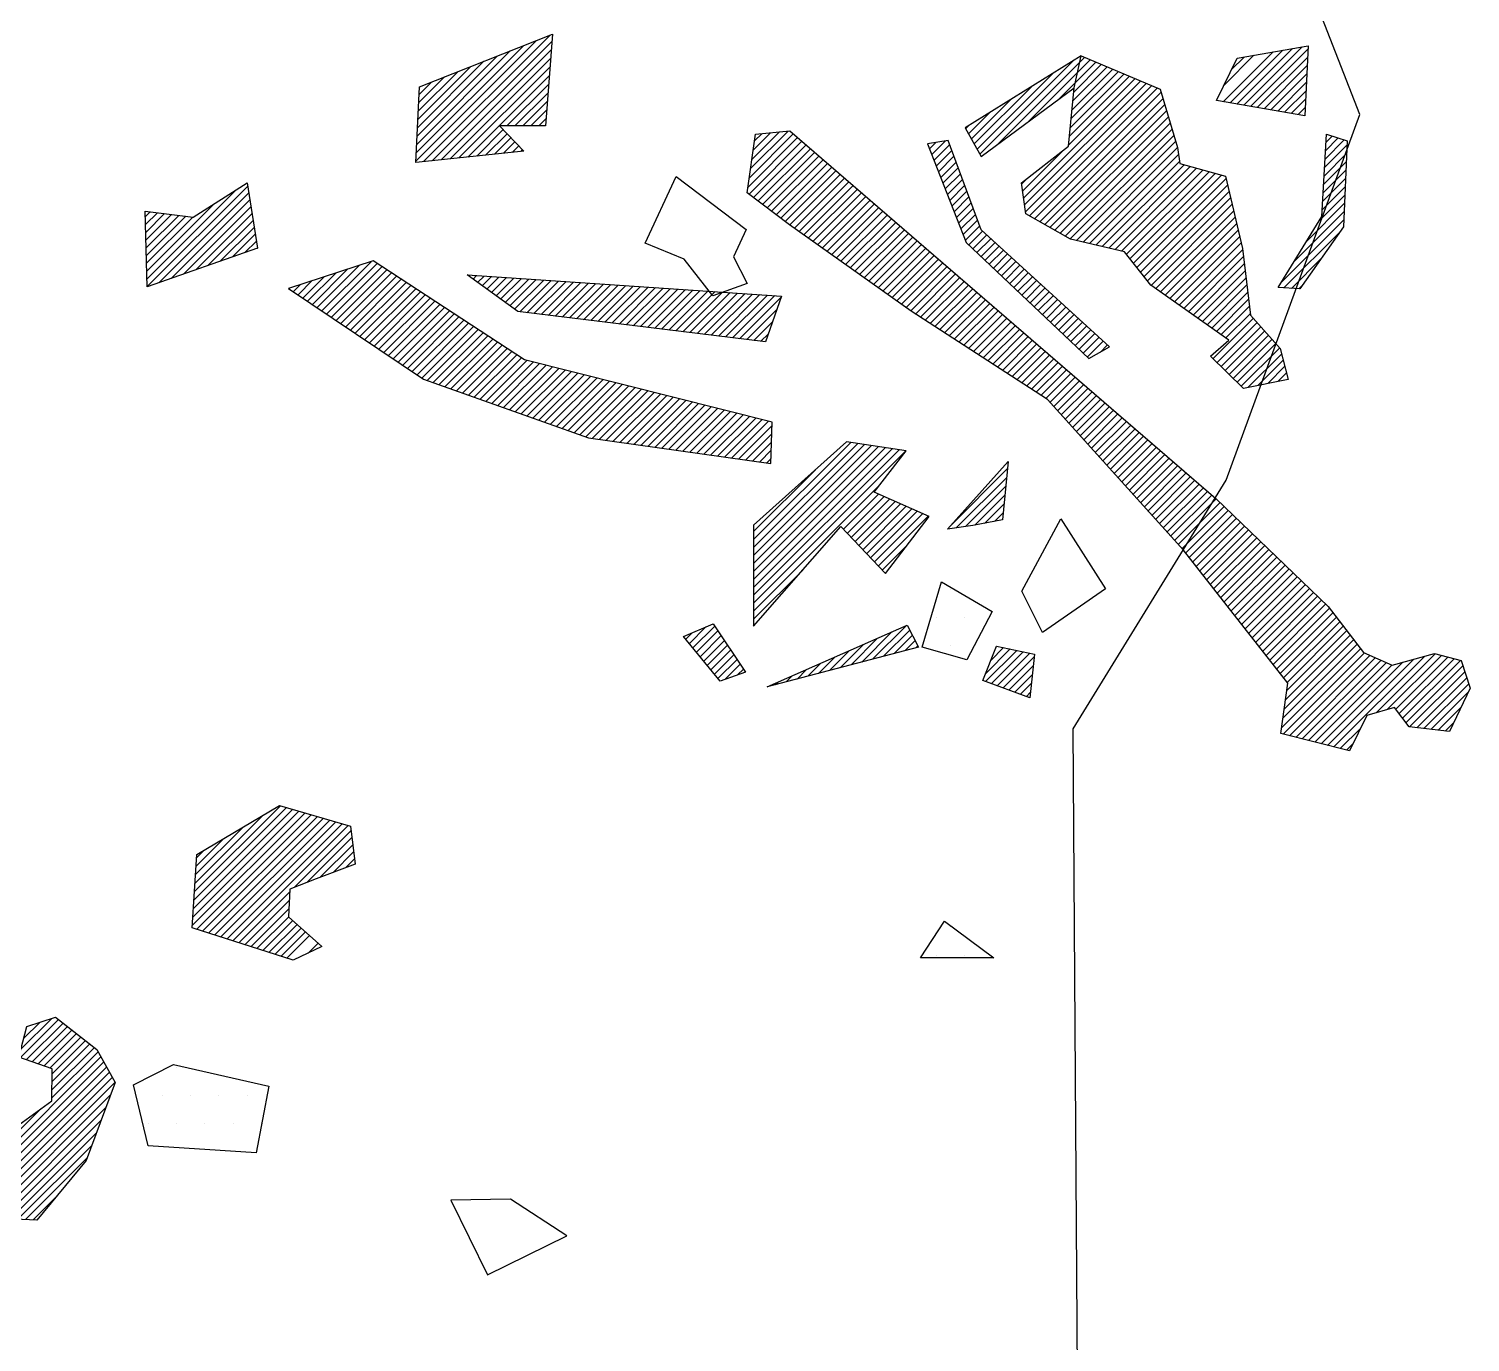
# Model space of a CAD drawing. Header units: metres. Extents: x -2.82 to -1.76, y -18.91 to -15.4.
# Drawn here: x -2.428 to -1.788, y -17.397 to -16.813 of the extents above; entities that cross this region are included whole.
import ezdxf

# ---------------------------------------------------------------- set-up
doc = ezdxf.new("R2010")
doc.units = ezdxf.units.M
doc.header["$LTSCALE"] = 25
doc.header["$MEASUREMENT"] = 0
doc.linetypes.add('STRICHPUNKTX2', pattern=[2, 1, -0.5, 0, -0.5])
doc.layers.get('0').update_dxf_attribs({"linetype": 'CONTINUOUS'})
for name, color, linetype in [('GRABUNGSGRENZE', 3, 'STRICHPUNKTX2'), ('KNOCHEN', 2, 'CONTINUOUS'), ('KNOCHENSCHRAFF', 2, 'CONTINUOUS'), ('STEINE', 4, 'CONTINUOUS'), ('STEINESCHRAFF', 4, 'CONTINUOUS')]:
    doc.layers.add(name, color=color, linetype=linetype)

# ---------------------------------------------------------------- blocks, each defined once
blk = doc.blocks.new('*X1')
at = {"color": 0}
for p, q in [((-225.293, -1687.237), (-219.68, -1681.624)), ((-225.625, -1687.215), (-220.264, -1681.854)), ((-225.608, -1686.844), (-220.849, -1682.085)), ((-224.898, -1687.195), (-219.578, -1681.875)), ((-224.503, -1687.154), (-219.607, -1682.258)), ((-225.59, -1686.473), (-221.433, -1682.315)), ((-225.573, -1686.102), (-222.017, -1682.546)), ((-225.555, -1685.731), (-222.601, -1682.776)), ((-224.109, -1687.112), (-219.637, -1682.64)), ((-225.538, -1685.36), (-223.185, -1683.007)), ((-225.52, -1684.989), (-223.769, -1683.238)), ((-225.503, -1684.618), (-224.353, -1683.468)), ((-223.714, -1687.071), (-219.666, -1683.023)), ((-223.319, -1687.03), (-219.695, -1683.406)), ((-225.485, -1684.247), (-224.937, -1683.699)), ((-221.583, -1685.647), (-219.725, -1683.789)), ((-221.23, -1685.648), (-219.754, -1684.172)), ((-220.877, -1685.648), (-219.783, -1684.555)), ((-220.524, -1685.649), (-219.812, -1684.938)), ((-220.171, -1685.65), (-219.842, -1685.321)), ((-222.924, -1686.988), (-221.748, -1685.812)), ((-222.529, -1686.947), (-221.575, -1685.994)), ((-210.811, -1687.957), (-208.859, -1686.005)), ((-210.754, -1687.547), (-209.086, -1685.878)), ((-210.697, -1687.136), (-209.478, -1685.917)), ((-210.64, -1686.726), (-209.87, -1685.955)), ((-210.583, -1686.315), (-210.262, -1685.994)), ((-222.134, -1686.905), (-221.403, -1686.175)), ((-221.739, -1686.864), (-221.231, -1686.356)), ((-221.344, -1686.823), (-221.058, -1686.537)), ((-220.949, -1686.781), (-220.886, -1686.718)), ((-210.868, -1688.368), (-208.669, -1686.168)), ((-210.826, -1688.679), (-208.479, -1686.332)), ((-210.625, -1688.831), (-208.289, -1686.496)), ((-210.424, -1688.984), (-208.1, -1686.66)), ((-210.223, -1689.136), (-207.91, -1686.824)), ((-210.022, -1689.289), (-207.72, -1686.987)), ((-209.821, -1689.442), (-207.53, -1687.151)), ((-209.62, -1689.594), (-207.34, -1687.315)), ((-209.419, -1689.747), (-207.151, -1687.479)), ((-209.218, -1689.899), (-206.961, -1687.642)), ((-209.017, -1690.052), (-206.771, -1687.806)), ((-208.81, -1690.199), (-206.581, -1687.97)), ((-237.571, -1692.443), (-233.629, -1688.501)), ((-237.561, -1692.786), (-233.097, -1688.323)), ((-237.047, -1692.626), (-233.049, -1688.628)), ((-208.603, -1690.345), (-206.391, -1688.134)), ((-208.396, -1690.492), (-206.202, -1688.298)), ((-208.19, -1690.639), (-206.012, -1688.461)), ((-207.983, -1690.786), (-205.822, -1688.625)), ((-237.58, -1692.099), (-234.6, -1689.119)), ((-236.501, -1692.434), (-233.001, -1688.934)), ((-235.955, -1692.242), (-232.954, -1689.24)), ((-207.776, -1690.933), (-205.632, -1688.789)), ((-207.569, -1691.079), (-205.443, -1688.953)), ((-207.363, -1691.226), (-205.253, -1689.116)), ((-207.156, -1691.373), (-205.063, -1689.28)), ((-237.65, -1689.693), (-237.428, -1689.472)), ((-237.64, -1690.037), (-237.112, -1689.51)), ((-237.63, -1690.381), (-236.797, -1689.548)), ((-237.62, -1690.724), (-236.481, -1689.586)), ((-237.61, -1691.068), (-236.166, -1689.624)), ((-237.6, -1691.412), (-235.85, -1689.662)), ((-237.59, -1691.755), (-235.535, -1689.7)), ((-235.409, -1692.049), (-232.906, -1689.546)), ((-234.863, -1691.857), (-232.858, -1689.851)), ((-206.949, -1691.52), (-204.873, -1689.444)), ((-206.742, -1691.666), (-204.683, -1689.608)), ((-206.535, -1691.813), (-204.494, -1689.771)), ((-206.329, -1691.96), (-204.304, -1689.935)), ((-234.317, -1691.664), (-232.81, -1690.157)), ((-233.771, -1691.472), (-232.762, -1690.463)), ((-206.122, -1692.107), (-204.114, -1690.099)), ((-205.915, -1692.254), (-203.924, -1690.263)), ((-205.708, -1692.4), (-203.735, -1690.427)), ((-205.502, -1692.547), (-203.545, -1690.59)), ((-233.225, -1691.28), (-232.715, -1690.769)), ((-232.679, -1691.087), (-232.667, -1691.075)), ((-205.295, -1692.694), (-203.355, -1690.754)), ((-205.088, -1692.841), (-203.165, -1690.918)), ((-204.881, -1692.988), (-202.975, -1691.082)), ((-204.675, -1693.134), (-202.786, -1691.245)), ((-230.015, -1693.726), (-228.14, -1691.851)), ((-229.804, -1693.868), (-227.618, -1691.683)), ((-229.592, -1694.01), (-227.346, -1691.764)), ((-229.381, -1694.152), (-227.132, -1691.904)), ((-204.468, -1693.281), (-202.596, -1691.409)), ((-204.261, -1693.428), (-202.406, -1691.573)), ((-204.054, -1693.575), (-202.216, -1691.737)), ((-203.848, -1693.721), (-202.027, -1691.9)), ((-230.861, -1693.158), (-230.228, -1692.524)), ((-230.65, -1693.3), (-229.706, -1692.356)), ((-230.438, -1693.442), (-229.184, -1692.188)), ((-230.227, -1693.584), (-228.662, -1692.019)), ((-229.169, -1694.294), (-226.919, -1692.044)), ((-228.958, -1694.436), (-226.705, -1692.184)), ((-228.746, -1694.579), (-226.491, -1692.323)), ((-228.535, -1694.721), (-226.277, -1692.463)), ((-223.292, -1692.306), (-223.26, -1692.274)), ((-223.087, -1692.455), (-222.929, -1692.297)), ((-222.883, -1692.604), (-222.598, -1692.319)), ((-222.678, -1692.753), (-222.266, -1692.341)), ((-222.474, -1692.903), (-221.935, -1692.364)), ((-222.27, -1693.052), (-221.604, -1692.386)), ((-222.065, -1693.201), (-221.273, -1692.408)), ((-221.861, -1693.35), (-220.941, -1692.43)), ((-221.656, -1693.499), (-220.61, -1692.453)), ((-221.452, -1693.648), (-220.279, -1692.475)), ((-221.248, -1693.797), (-219.947, -1692.497)), ((-221.011, -1693.914), (-219.616, -1692.52)), ((-220.696, -1693.953), (-219.285, -1692.542)), ((-203.641, -1693.868), (-201.837, -1692.064)), ((-203.427, -1694.008), (-201.647, -1692.228)), ((-203.213, -1694.147), (-201.457, -1692.392)), ((-231.284, -1692.874), (-231.271, -1692.861)), ((-231.073, -1693.016), (-230.749, -1692.693)), ((-228.323, -1694.863), (-226.064, -1692.603)), ((-228.112, -1695.005), (-225.85, -1692.743)), ((-227.9, -1695.147), (-225.636, -1692.883)), ((-227.689, -1695.289), (-225.422, -1693.022)), ((-227.477, -1695.431), (-225.208, -1693.162)), ((-220.381, -1693.991), (-218.954, -1692.564)), ((-220.066, -1694.03), (-218.622, -1692.586)), ((-219.75, -1694.068), (-218.291, -1692.609)), ((-219.435, -1694.106), (-217.96, -1692.631)), ((-219.12, -1694.145), (-217.629, -1692.653)), ((-218.805, -1694.183), (-217.297, -1692.676)), ((-218.49, -1694.222), (-216.966, -1692.698)), ((-218.175, -1694.26), (-216.635, -1692.72)), ((-217.86, -1694.299), (-216.304, -1692.742)), ((-217.545, -1694.337), (-215.972, -1692.765)), ((-217.229, -1694.376), (-215.641, -1692.787)), ((-216.914, -1694.414), (-215.31, -1692.809)), ((-216.599, -1694.452), (-214.978, -1692.832)), ((-216.284, -1694.491), (-214.647, -1692.854)), ((-215.969, -1694.529), (-214.316, -1692.876)), ((-215.654, -1694.568), (-213.985, -1692.898)), ((-215.339, -1694.606), (-213.653, -1692.921)), ((-215.024, -1694.645), (-213.322, -1692.943)), ((-214.708, -1694.683), (-212.991, -1692.965)), ((-214.393, -1694.721), (-212.66, -1692.988)), ((-214.078, -1694.76), (-212.328, -1693.01)), ((-213.763, -1694.798), (-211.997, -1693.032)), ((-213.448, -1694.837), (-211.666, -1693.054)), ((-213.133, -1694.875), (-211.334, -1693.077)), ((-212.818, -1694.914), (-211.003, -1693.099)), ((-212.503, -1694.952), (-210.672, -1693.121)), ((-212.188, -1694.99), (-210.341, -1693.144)), ((-211.872, -1695.029), (-210.009, -1693.166)), ((-211.557, -1695.067), (-209.678, -1693.188)), ((-202.998, -1694.286), (-201.267, -1692.556)), ((-202.784, -1694.426), (-201.078, -1692.719)), ((-202.569, -1694.565), (-200.888, -1692.883)), ((-202.355, -1694.704), (-200.698, -1693.047)), ((-227.266, -1695.573), (-224.995, -1693.302)), ((-227.054, -1695.715), (-224.781, -1693.442)), ((-226.843, -1695.857), (-224.567, -1693.581)), ((-226.631, -1695.999), (-224.353, -1693.721)), ((-211.242, -1695.106), (-209.402, -1693.266)), ((-210.927, -1695.144), (-209.594, -1693.811)), ((-202.141, -1694.843), (-200.508, -1693.211)), ((-201.926, -1694.982), (-200.318, -1693.374)), ((-201.712, -1695.122), (-200.129, -1693.538)), ((-201.498, -1695.261), (-199.939, -1693.702)), ((-226.42, -1696.141), (-224.139, -1693.861)), ((-226.208, -1696.283), (-223.926, -1694.001)), ((-225.997, -1696.425), (-223.712, -1694.14)), ((-225.785, -1696.568), (-223.498, -1694.28)), ((-225.574, -1696.71), (-223.284, -1694.42)), ((-210.612, -1695.183), (-209.786, -1694.357)), ((-201.283, -1695.4), (-199.749, -1693.866)), ((-201.069, -1695.539), (-199.559, -1694.03)), ((-200.855, -1695.678), (-199.37, -1694.193)), ((-200.64, -1695.817), (-199.18, -1694.357)), ((-225.362, -1696.852), (-223.071, -1694.56)), ((-225.119, -1696.962), (-222.857, -1694.699)), ((-224.859, -1697.055), (-222.643, -1694.839)), ((-224.598, -1697.148), (-222.429, -1694.979)), ((-210.297, -1695.221), (-209.978, -1694.902)), ((-200.426, -1695.957), (-198.99, -1694.521)), ((-200.211, -1696.096), (-198.8, -1694.685)), ((-199.997, -1696.235), (-198.61, -1694.848)), ((-199.783, -1696.374), (-198.421, -1695.012)), ((-224.337, -1697.241), (-222.215, -1695.119)), ((-224.076, -1697.333), (-222.002, -1695.259)), ((-223.816, -1697.426), (-221.788, -1695.398)), ((-223.555, -1697.519), (-221.574, -1695.538)), ((-223.294, -1697.612), (-221.36, -1695.678)), ((-199.568, -1696.513), (-198.231, -1695.176)), ((-199.354, -1696.653), (-198.041, -1695.34)), ((-199.14, -1696.792), (-197.851, -1695.503)), ((-198.925, -1696.931), (-197.662, -1695.667)), ((-223.034, -1697.705), (-221.146, -1695.818)), ((-222.773, -1697.798), (-220.933, -1695.957)), ((-222.512, -1697.89), (-220.693, -1696.071)), ((-222.251, -1697.983), (-220.41, -1696.142)), ((-221.991, -1698.076), (-220.128, -1696.213)), ((-221.73, -1698.169), (-219.845, -1696.284)), ((-221.469, -1698.262), (-219.563, -1696.355)), ((-198.711, -1697.07), (-197.472, -1695.831)), ((-198.497, -1697.209), (-197.282, -1695.995)), ((-198.282, -1697.349), (-197.092, -1696.159)), ((-198.068, -1697.488), (-196.902, -1696.322)), ((-221.208, -1698.354), (-219.28, -1696.426)), ((-220.948, -1698.447), (-218.998, -1696.497)), ((-220.687, -1698.54), (-218.715, -1696.569)), ((-220.426, -1698.633), (-218.433, -1696.64)), ((-220.165, -1698.726), (-218.15, -1696.711)), ((-219.905, -1698.818), (-217.868, -1696.782)), ((-219.644, -1698.911), (-217.585, -1696.853)), ((-219.383, -1699.004), (-217.303, -1696.924)), ((-219.122, -1699.097), (-217.021, -1696.995)), ((-197.853, -1697.627), (-196.713, -1696.486)), ((-197.639, -1697.766), (-196.523, -1696.65)), ((-197.455, -1697.936), (-196.333, -1696.814)), ((-197.287, -1698.122), (-196.143, -1696.977)), ((-218.862, -1699.19), (-216.738, -1697.066)), ((-218.601, -1699.282), (-216.456, -1697.137)), ((-218.34, -1699.375), (-216.173, -1697.208)), ((-218.079, -1699.468), (-215.891, -1697.279)), ((-217.793, -1699.536), (-215.608, -1697.35)), ((-217.483, -1699.579), (-215.326, -1697.422)), ((-217.173, -1699.622), (-215.043, -1697.493)), ((-216.863, -1699.666), (-214.761, -1697.564)), ((-216.553, -1699.709), (-214.478, -1697.635)), ((-197.119, -1698.307), (-195.954, -1697.141)), ((-196.951, -1698.493), (-195.764, -1697.305)), ((-196.783, -1698.678), (-195.574, -1697.469)), ((-196.615, -1698.864), (-195.384, -1697.633)), ((-216.243, -1699.753), (-214.196, -1697.706)), ((-215.932, -1699.796), (-213.913, -1697.777)), ((-215.622, -1699.839), (-213.631, -1697.848)), ((-215.312, -1699.883), (-213.348, -1697.919)), ((-215.002, -1699.926), (-213.066, -1697.99)), ((-214.692, -1699.97), (-212.784, -1698.061)), ((-214.382, -1700.013), (-212.501, -1698.132)), ((-214.072, -1700.056), (-212.219, -1698.204)), ((-213.761, -1700.1), (-211.936, -1698.275)), ((-196.447, -1699.049), (-195.194, -1697.796)), ((-196.279, -1699.235), (-195.005, -1697.96)), ((-196.111, -1699.42), (-194.815, -1698.124)), ((-195.943, -1699.606), (-194.625, -1698.288)), ((-213.451, -1700.143), (-211.654, -1698.346)), ((-213.141, -1700.187), (-211.371, -1698.417)), ((-212.831, -1700.23), (-211.089, -1698.488)), ((-212.521, -1700.273), (-210.806, -1698.559)), ((-212.211, -1700.317), (-210.524, -1698.63)), ((-211.901, -1700.36), (-210.241, -1698.701)), ((-211.59, -1700.404), (-209.959, -1698.772)), ((-195.775, -1699.791), (-194.435, -1698.451)), ((-195.607, -1699.977), (-194.245, -1698.615)), ((-195.439, -1700.163), (-194.056, -1698.779)), ((-195.271, -1700.348), (-193.866, -1698.943)), ((-211.28, -1700.447), (-209.803, -1698.97)), ((-210.97, -1700.491), (-209.814, -1699.334)), ((-195.103, -1700.534), (-193.676, -1699.106)), ((-194.935, -1700.719), (-193.486, -1699.27)), ((-194.767, -1700.905), (-193.297, -1699.434)), ((-210.66, -1700.534), (-209.824, -1699.698)), ((-210.626, -1706.51), (-204.161, -1700.046)), ((-210.626, -1706.864), (-203.855, -1700.093)), ((-210.625, -1705.802), (-204.773, -1699.951)), ((-210.625, -1706.156), (-204.467, -1699.998)), ((-210.624, -1705.448), (-205.079, -1699.903)), ((-210.623, -1704.74), (-205.691, -1699.808)), ((-210.623, -1705.094), (-205.385, -1699.855)), ((-210.622, -1704.031), (-206.303, -1699.713)), ((-210.622, -1704.385), (-205.997, -1699.76)), ((-210.35, -1700.577), (-209.835, -1700.063)), ((-194.599, -1701.09), (-193.107, -1699.598)), ((-194.431, -1701.276), (-192.917, -1699.762)), ((-194.263, -1701.461), (-192.727, -1699.925)), ((-194.095, -1701.647), (-192.537, -1700.089)), ((-210.04, -1700.621), (-209.846, -1700.427)), ((-193.927, -1701.832), (-192.348, -1700.253)), ((-193.759, -1702.018), (-192.158, -1700.417)), ((-193.591, -1702.204), (-191.968, -1700.58)), ((-193.423, -1702.389), (-191.778, -1700.744)), ((-210.621, -1703.677), (-207.872, -1700.927)), ((-193.255, -1702.575), (-191.589, -1700.908)), ((-193.087, -1702.76), (-191.399, -1701.072)), ((-192.919, -1702.946), (-191.209, -1701.235)), ((-192.751, -1703.131), (-191.019, -1701.399)), ((-210.627, -1707.218), (-205.025, -1701.616)), ((-206.632, -1703.577), (-205.07, -1702.015)), ((-206.46, -1703.759), (-204.824, -1702.123)), ((-192.583, -1703.317), (-190.829, -1701.563)), ((-192.415, -1703.502), (-190.64, -1701.727)), ((-192.247, -1703.688), (-190.45, -1701.891)), ((-192.079, -1703.873), (-190.26, -1702.054)), ((-206.288, -1703.94), (-204.579, -1702.231)), ((-206.116, -1704.121), (-204.333, -1702.339)), ((-205.944, -1704.303), (-204.088, -1702.447)), ((-205.772, -1704.484), (-203.842, -1702.555)), ((-205.6, -1704.666), (-203.596, -1702.663)), ((-205.427, -1704.847), (-203.351, -1702.771)), ((-191.911, -1704.059), (-190.071, -1702.219)), ((-191.743, -1704.244), (-189.891, -1702.392)), ((-191.575, -1704.43), (-189.711, -1702.566)), ((-191.415, -1704.624), (-189.53, -1702.739)), ((-205.255, -1705.029), (-203.105, -1702.878)), ((-205.083, -1705.21), (-202.859, -1702.986)), ((-191.26, -1704.822), (-189.35, -1702.912)), ((-191.105, -1705.021), (-189.17, -1703.086)), ((-190.95, -1705.219), (-188.99, -1703.259)), ((-190.795, -1705.417), (-188.81, -1703.432)), ((-190.639, -1705.616), (-188.629, -1703.606)), ((-190.484, -1705.814), (-188.449, -1703.779)), ((-190.329, -1706.013), (-188.269, -1703.953)), ((-204.911, -1705.392), (-203.795, -1704.275)), ((-190.174, -1706.211), (-188.089, -1704.126)), ((-190.019, -1706.409), (-187.909, -1704.299)), ((-189.864, -1706.608), (-187.729, -1704.473)), ((-189.709, -1706.806), (-187.548, -1704.646)), ((-189.553, -1707.005), (-187.368, -1704.819)), ((-189.398, -1707.203), (-187.188, -1704.993)), ((-189.243, -1707.401), (-187.008, -1705.166)), ((-189.088, -1707.6), (-186.828, -1705.339)), ((-210.627, -1707.572), (-208.44, -1705.385)), ((-188.933, -1707.798), (-186.647, -1705.513)), ((-188.778, -1707.997), (-186.467, -1705.686)), ((-188.623, -1708.195), (-186.287, -1705.86)), ((-188.467, -1708.393), (-186.107, -1706.033)), ((-188.312, -1708.592), (-185.927, -1706.206)), ((-188.157, -1708.79), (-185.747, -1706.38)), ((-188.002, -1708.989), (-185.566, -1706.553)), ((-187.847, -1709.187), (-185.386, -1706.726)), ((-187.692, -1709.386), (-185.206, -1706.9)), ((-187.537, -1709.584), (-185.036, -1707.084)), ((-213.476, -1708.654), (-212.737, -1707.914)), ((-213.317, -1708.848), (-212.345, -1707.876)), ((-205.332, -1709.348), (-203.845, -1707.862)), ((-187.381, -1709.782), (-184.882, -1707.283)), ((-187.226, -1709.981), (-184.728, -1707.482)), ((-187.071, -1710.179), (-184.574, -1707.682)), ((-186.916, -1710.378), (-184.42, -1707.881)), ((-213.636, -1708.459), (-213.348, -1708.171)), ((-213.158, -1709.043), (-212.204, -1708.089)), ((-212.999, -1709.237), (-212.063, -1708.301)), ((-212.84, -1709.432), (-211.922, -1708.513)), ((-206.292, -1709.601), (-205.11, -1708.419)), ((-205.812, -1709.474), (-204.478, -1708.14)), ((-204.852, -1709.221), (-203.687, -1708.056)), ((-204.372, -1709.095), (-203.565, -1708.288)), ((-203.892, -1708.968), (-203.444, -1708.52)), ((-187.045, -1711.567), (-183.958, -1708.48)), ((-186.988, -1711.157), (-184.112, -1708.28)), ((-186.932, -1710.747), (-184.266, -1708.081)), ((-212.681, -1709.626), (-211.781, -1708.726)), ((-212.522, -1709.821), (-211.64, -1708.938)), ((-212.363, -1710.015), (-211.498, -1709.151)), ((-207.252, -1709.854), (-206.374, -1708.976)), ((-206.772, -1709.727), (-205.742, -1708.697)), ((-203.412, -1708.842), (-203.322, -1708.752)), ((-200.32, -1709.993), (-199.221, -1708.894)), ((-200.313, -1710.339), (-198.93, -1708.956)), ((-200.082, -1709.402), (-199.512, -1708.832)), ((-200.054, -1710.434), (-198.639, -1709.019)), ((-199.845, -1708.811), (-199.804, -1708.77)), ((-199.796, -1710.529), (-198.347, -1709.081)), ((-187.158, -1712.387), (-183.649, -1708.879)), ((-187.102, -1711.977), (-183.804, -1708.679)), ((-187.099, -1712.682), (-183.48, -1709.063)), ((-186.816, -1712.753), (-183.235, -1709.171)), ((-182.965, -1711.73), (-180.342, -1709.106)), ((-182.467, -1711.586), (-180.061, -1709.18)), ((-212.204, -1710.21), (-211.357, -1709.363)), ((-211.885, -1710.244), (-211.216, -1709.575)), ((-211.33, -1710.043), (-211.075, -1709.788)), ((-208.692, -1710.233), (-208.271, -1709.812)), ((-208.212, -1710.107), (-207.639, -1709.533)), ((-207.732, -1709.98), (-207.006, -1709.255)), ((-199.537, -1710.625), (-198.158, -1709.246)), ((-199.279, -1710.72), (-198.201, -1709.642)), ((-186.534, -1712.824), (-182.99, -1709.28)), ((-186.251, -1712.895), (-182.745, -1709.388)), ((-185.969, -1712.966), (-182.499, -1709.497)), ((-185.686, -1713.037), (-182.254, -1709.605)), ((-185.404, -1713.108), (-181.777, -1709.481)), ((-185.122, -1713.179), (-181.294, -1709.351)), ((-184.839, -1713.25), (-180.81, -1709.222)), ((-182.094, -1711.566), (-179.781, -1709.253)), ((-181.941, -1711.766), (-179.501, -1709.327)), ((-181.788, -1711.967), (-179.221, -1709.4)), ((-181.635, -1712.168), (-179.112, -1709.645)), ((-209.652, -1710.486), (-209.535, -1710.369)), ((-209.172, -1710.36), (-208.903, -1710.091)), ((-199.02, -1710.815), (-198.243, -1710.037)), ((-198.762, -1710.91), (-198.285, -1710.433)), ((-181.476, -1712.362), (-179.024, -1709.91)), ((-181.159, -1712.399), (-178.936, -1710.176)), ((-180.842, -1712.435), (-178.848, -1710.441)), ((-198.503, -1711.005), (-198.328, -1710.829)), ((-180.525, -1712.472), (-178.874, -1710.821)), ((-180.208, -1712.509), (-179.195, -1711.495)), ((-179.892, -1712.546), (-179.515, -1712.169)), ((-184.557, -1713.321), (-183.646, -1712.411)), ((-184.274, -1713.393), (-183.98, -1713.098)), ((-235.56, -1721.191), (-230.549, -1716.18)), ((-235.536, -1720.814), (-230.823, -1716.101)), ((-235.512, -1720.436), (-231.096, -1716.021)), ((-235.487, -1720.058), (-231.37, -1715.941)), ((-235.463, -1719.68), (-231.644, -1715.861)), ((-235.439, -1719.303), (-232.426, -1716.289)), ((-235.415, -1718.925), (-233.299, -1716.809)), ((-235.372, -1721.357), (-230.276, -1716.26)), ((-235.104, -1721.443), (-230.002, -1716.34)), ((-234.836, -1721.529), (-229.728, -1716.42)), ((-234.569, -1721.614), (-229.455, -1716.5)), ((-234.301, -1721.7), (-229.181, -1716.58)), ((-234.033, -1721.786), (-228.907, -1716.66)), ((-233.765, -1721.871), (-228.634, -1716.74)), ((-235.391, -1718.547), (-234.172, -1717.328)), ((-231.031, -1719.491), (-228.504, -1716.964)), ((-230.452, -1719.265), (-228.467, -1717.28)), ((-235.366, -1718.169), (-235.045, -1717.848)), ((-229.875, -1719.042), (-228.429, -1717.596)), ((-229.305, -1718.825), (-228.391, -1717.912)), ((-228.734, -1718.608), (-228.353, -1718.227)), ((-233.497, -1721.957), (-231.238, -1719.698)), ((-233.229, -1722.043), (-231.254, -1720.067)), ((-232.961, -1722.128), (-231.27, -1720.437)), ((-232.694, -1722.214), (-231.278, -1720.799)), ((-232.426, -1722.3), (-231.092, -1720.966)), ((-232.158, -1722.385), (-230.906, -1721.133)), ((-231.89, -1722.471), (-230.72, -1721.301)), ((-231.622, -1722.557), (-230.534, -1721.468)), ((-231.354, -1722.643), (-230.347, -1721.636)), ((-230.412, -1722.407), (-229.975, -1721.971)), ((-243.201, -1727.065), (-241.502, -1725.365)), ((-243.178, -1726.688), (-241.803, -1725.313)), ((-243.053, -1726.21), (-242.321, -1725.478)), ((-242.939, -1727.156), (-241.303, -1725.52)), ((-242.676, -1727.247), (-241.105, -1725.675)), ((-242.414, -1727.338), (-240.906, -1725.83)), ((-242.151, -1727.429), (-240.707, -1725.985)), ((-241.888, -1727.52), (-240.509, -1726.14)), ((-241.794, -1728.132), (-240.112, -1726.45)), ((-241.793, -1727.778), (-240.31, -1726.295)), ((-244.756, -1732.155), (-239.622, -1727.021)), ((-241.795, -1728.487), (-239.913, -1726.605)), ((-241.795, -1728.841), (-239.748, -1726.793)), ((-244.757, -1732.863), (-239.371, -1727.478)), ((-244.757, -1733.217), (-239.246, -1727.706)), ((-244.756, -1732.509), (-239.497, -1727.249)), ((-244.759, -1733.925), (-238.995, -1728.162)), ((-244.758, -1733.571), (-239.121, -1727.934)), ((-244.657, -1734.177), (-239.193, -1728.713)), ((-244.755, -1731.801), (-242.294, -1729.339)), ((-244.319, -1734.193), (-239.4, -1729.274)), ((-243.981, -1734.208), (-239.607, -1729.834)), ((-243.643, -1734.224), (-239.814, -1730.395)), ((-243.305, -1734.239), (-240.021, -1730.956)), ((-242.967, -1734.255), (-240.228, -1731.516)), ((-242.629, -1734.271), (-241.638, -1733.28))]:
    blk.add_line(p, q, dxfattribs=at)
blk = doc.blocks.new('*X2')
at = {"color": 0}
for p, q in [((-201.89, -1703.431), (-199.335, -1700.877)), ((-201.616, -1703.511), (-199.375, -1701.269)), ((-201.207, -1703.456), (-199.414, -1701.662)), ((-200.793, -1703.394), (-199.453, -1702.055)), ((-200.356, -1703.311), (-199.492, -1702.447)), ((-199.919, -1703.228), (-199.531, -1702.84))]:
    blk.add_line(p, q, dxfattribs=at)
blk = doc.blocks.new('*X3')
at = {"color": 0}
for p, q in [((-200.563, -1686.902), (-196.394, -1682.732)), ((-199.771, -1686.463), (-195.904, -1682.596)), ((-198.42, -1685.465), (-195.656, -1682.701)), ((-197.068, -1684.468), (-195.407, -1682.806)), ((-196.392, -1684.145), (-195.158, -1682.911)), ((-200.69, -1686.675), (-197.328, -1683.313)), ((-196.627, -1686.501), (-193.667, -1683.541)), ((-196.588, -1686.108), (-193.915, -1683.436)), ((-196.549, -1685.716), (-194.164, -1683.331)), ((-196.51, -1685.323), (-194.413, -1683.226)), ((-196.471, -1684.93), (-194.661, -1683.121)), ((-196.432, -1684.538), (-194.91, -1683.016)), ((-200.817, -1686.448), (-198.262, -1683.894)), ((-198.625, -1688.853), (-193.418, -1683.646)), ((-198.58, -1689.161), (-193.17, -1683.751)), ((-198.535, -1689.47), (-192.921, -1683.856)), ((-198.36, -1689.648), (-192.672, -1683.961)), ((-198.134, -1689.776), (-192.511, -1684.152)), ((-200.943, -1686.221), (-199.197, -1684.474)), ((-197.909, -1689.904), (-192.431, -1684.426)), ((-197.683, -1690.032), (-192.351, -1684.699)), ((-201.07, -1685.994), (-200.131, -1685.055)), ((-197.457, -1690.159), (-192.271, -1684.973)), ((-197.231, -1690.287), (-192.191, -1685.247)), ((-201.197, -1685.767), (-201.065, -1685.636)), ((-197.006, -1690.415), (-192.111, -1685.52)), ((-196.78, -1690.543), (-192.031, -1685.794)), ((-196.554, -1690.671), (-191.951, -1686.067)), ((-185.187, -1686.375), (-184.909, -1686.097)), ((-202.809, -1686.672), (-202.514, -1686.377)), ((-202.709, -1686.926), (-202.09, -1686.307)), ((-202.609, -1687.18), (-201.911, -1686.482)), ((-202.509, -1687.433), (-201.816, -1686.74)), ((-198.671, -1688.545), (-196.842, -1686.716)), ((-196.273, -1690.743), (-191.871, -1686.341)), ((-195.986, -1690.81), (-191.791, -1686.615)), ((-185.251, -1687.5), (-184.257, -1686.506)), ((-185.23, -1687.125), (-184.379, -1686.274)), ((-185.208, -1686.75), (-184.644, -1686.185)), ((-202.409, -1687.687), (-201.72, -1686.998)), ((-202.31, -1687.941), (-201.625, -1687.256)), ((-195.7, -1690.878), (-191.747, -1686.925)), ((-195.414, -1690.945), (-191.704, -1687.234)), ((-195.128, -1691.012), (-191.495, -1687.379)), ((-185.294, -1688.25), (-184.288, -1687.243)), ((-185.273, -1687.875), (-184.273, -1686.875)), ((-202.21, -1688.195), (-201.529, -1687.514)), ((-202.11, -1688.448), (-201.434, -1687.772)), ((-202.01, -1688.702), (-201.338, -1688.03)), ((-198.716, -1688.236), (-198.434, -1687.955)), ((-194.842, -1691.08), (-191.218, -1687.456)), ((-194.556, -1691.147), (-190.941, -1687.532)), ((-194.27, -1691.215), (-190.664, -1687.609)), ((-194.056, -1691.355), (-190.387, -1687.686)), ((-193.9, -1691.552), (-190.11, -1687.762)), ((-193.744, -1691.749), (-189.833, -1687.839)), ((-193.588, -1691.947), (-189.63, -1687.989)), ((-185.337, -1689), (-184.319, -1687.981)), ((-185.316, -1688.625), (-184.303, -1687.612)), ((-201.91, -1688.956), (-201.243, -1688.288)), ((-201.81, -1689.209), (-201.147, -1688.546)), ((-193.432, -1692.144), (-189.562, -1688.275)), ((-193.275, -1692.342), (-189.494, -1688.561)), ((-185.358, -1689.375), (-184.334, -1688.35)), ((-201.71, -1689.463), (-201.052, -1688.804)), ((-201.611, -1689.717), (-200.956, -1689.063)), ((-201.511, -1689.971), (-200.861, -1689.321)), ((-193.119, -1692.539), (-189.427, -1688.847)), ((-192.96, -1692.734), (-189.359, -1689.133)), ((-186.047, -1690.771), (-184.365, -1689.088)), ((-185.482, -1689.852), (-184.349, -1688.719)), ((-201.411, -1690.224), (-200.765, -1689.579)), ((-201.311, -1690.478), (-200.67, -1689.837)), ((-192.753, -1692.88), (-189.292, -1689.419)), ((-192.546, -1693.027), (-189.224, -1689.705)), ((-192.339, -1693.173), (-189.156, -1689.991)), ((-187.177, -1692.607), (-184.395, -1689.826)), ((-186.612, -1691.689), (-184.38, -1689.457)), ((-201.211, -1690.732), (-200.574, -1690.095)), ((-201.06, -1690.934), (-200.449, -1690.323)), ((-200.878, -1691.106), (-200.264, -1690.492)), ((-192.132, -1693.32), (-189.089, -1690.276)), ((-191.925, -1693.466), (-189.021, -1690.562)), ((-187.065, -1692.849), (-184.536, -1690.32)), ((-200.697, -1691.278), (-200.08, -1690.661)), ((-200.515, -1691.45), (-199.895, -1690.829)), ((-200.334, -1691.622), (-199.71, -1690.998)), ((-200.152, -1691.794), (-199.525, -1691.167)), ((-191.718, -1693.613), (-188.954, -1690.848)), ((-191.511, -1693.76), (-188.89, -1691.138)), ((-199.97, -1691.966), (-199.34, -1691.336)), ((-199.789, -1692.138), (-199.156, -1691.505)), ((-199.607, -1692.31), (-198.971, -1691.673)), ((-199.426, -1692.482), (-198.786, -1691.842)), ((-191.304, -1693.906), (-188.852, -1691.454)), ((-191.097, -1694.053), (-188.814, -1691.77)), ((-186.729, -1692.867), (-185.386, -1691.523)), ((-199.244, -1692.654), (-198.601, -1692.011)), ((-199.062, -1692.826), (-198.417, -1692.18)), ((-198.881, -1692.998), (-198.232, -1692.349)), ((-198.699, -1693.169), (-198.047, -1692.517)), ((-190.89, -1694.199), (-188.777, -1692.086)), ((-190.683, -1694.346), (-188.739, -1692.402)), ((-198.518, -1693.341), (-197.862, -1692.686)), ((-198.336, -1693.513), (-197.678, -1692.855)), ((-198.154, -1693.685), (-197.493, -1693.024)), ((-197.973, -1693.857), (-197.308, -1693.193)), ((-190.476, -1694.493), (-188.701, -1692.718)), ((-190.269, -1694.639), (-188.664, -1693.033)), ((-186.394, -1692.885), (-186.235, -1692.726)), ((-197.791, -1694.029), (-197.123, -1693.361)), ((-197.61, -1694.201), (-196.939, -1693.53)), ((-197.428, -1694.373), (-196.754, -1693.699)), ((-190.062, -1694.786), (-188.626, -1693.349)), ((-189.856, -1694.932), (-188.589, -1693.665)), ((-197.246, -1694.545), (-196.569, -1693.868)), ((-197.065, -1694.717), (-196.384, -1694.036)), ((-196.883, -1694.889), (-196.2, -1694.205)), ((-196.702, -1695.061), (-196.015, -1694.374)), ((-190.214, -1695.998), (-188.415, -1694.199)), ((-190.035, -1696.172), (-188.248, -1694.385)), ((-189.649, -1695.079), (-188.551, -1693.981)), ((-196.52, -1695.233), (-195.83, -1694.543)), ((-196.339, -1695.405), (-195.645, -1694.712)), ((-196.157, -1695.577), (-195.461, -1694.88)), ((-195.975, -1695.749), (-195.276, -1695.049)), ((-189.855, -1696.346), (-188.081, -1694.572)), ((-189.676, -1696.52), (-187.914, -1694.759)), ((-189.496, -1696.694), (-187.747, -1694.945)), ((-195.794, -1695.921), (-195.091, -1695.218)), ((-195.216, -1695.697), (-194.906, -1695.387)), ((-189.316, -1696.868), (-187.58, -1695.132)), ((-189.137, -1697.042), (-187.414, -1695.319)), ((-188.957, -1697.216), (-187.247, -1695.505)), ((-188.667, -1697.279), (-187.159, -1695.771)), ((-188.223, -1697.189), (-187.086, -1696.052)), ((-187.779, -1697.098), (-187.014, -1696.333)), ((-187.335, -1697.008), (-186.942, -1696.615)), ((-186.891, -1696.918), (-186.869, -1696.896))]:
    blk.add_line(p, q, dxfattribs=at)
blk = doc.blocks.new('*X4')
at = {"color": 0}
for p, q in [((-189.451, -1684.628), (-187.107, -1682.284)), ((-189.149, -1684.679), (-186.678, -1682.209)), ((-188.847, -1684.731), (-186.249, -1682.133)), ((-188.545, -1684.782), (-185.982, -1682.22)), ((-189.753, -1684.577), (-187.536, -1682.36)), ((-189.719, -1683.836), (-188.394, -1682.511)), ((-189.382, -1683.145), (-188.823, -1682.586)), ((-188.242, -1684.834), (-186.001, -1682.593)), ((-187.94, -1684.885), (-186.02, -1682.965)), ((-187.638, -1684.937), (-186.039, -1683.338)), ((-187.336, -1684.988), (-186.058, -1683.71)), ((-187.034, -1685.04), (-186.077, -1684.082)), ((-186.732, -1685.091), (-186.096, -1684.455)), ((-186.43, -1685.143), (-186.115, -1684.827))]:
    blk.add_line(p, q, dxfattribs=at)
blk = doc.blocks.new('*X9')
at = {"color": 0}
for p, q in [((-201.875, -1706.25), (-201.875, -1706.25)), ((-202.5, -1707.5), (-202.5, -1707.5)), ((-201.25, -1707.5), (-201.25, -1707.5)), ((-201.875, -1708.75), (-201.875, -1708.75)), ((-201.875, -1721.25), (-201.875, -1721.25)), ((-202.5, -1722.5), (-202.5, -1722.5)), ((-201.25, -1722.5), (-201.25, -1722.5)), ((-236.25, -1727.5), (-236.25, -1727.5)), ((-236.875, -1728.75), (-236.875, -1728.75)), ((-235.625, -1728.75), (-235.625, -1728.75)), ((-234.375, -1728.75), (-234.375, -1728.75)), ((-233.125, -1728.75), (-233.125, -1728.75)), ((-237.5, -1730), (-237.5, -1730)), ((-236.25, -1730), (-236.25, -1730)), ((-235, -1730), (-235, -1730)), ((-233.75, -1730), (-233.75, -1730)), ((-232.5, -1730), (-232.5, -1730)), ((-233.125, -1731.25), (-233.125, -1731.25))]:
    blk.add_line(p, q, dxfattribs=at)

msp = doc.modelspace()

# ---------------------------------------------------------------- linework, layer by layer
at = {"layer": 'GRABUNGSGRENZE', "flags": 128}
msp.add_lwpolyline([(-2.55054, -15.40318), (-2.56148, -15.56113), (-2.67947, -15.7398), (-2.81207, -15.80634), (-2.66115, -16.07869), (-2.59539, -16.38759), (-2.55324, -17.44908), (-2.55196, -18.90592), (-1.95272, -18.91196), (-1.96418, -17.12439), (-1.89624, -17.01392), (-1.83687, -16.85146), (-1.88864, -16.7189), (-1.87922, -16.56196), (-1.89685, -16.42843), (-1.91664, -15.40774)], dxfattribs=at)
at = {"layer": 'KNOCHEN'}
for points in [[(-2.25628, -16.87272), (-2.25469, -16.83909), (-2.19555, -16.81574), (-2.19867, -16.8565), (-2.21905, -16.85647), (-2.20837, -16.8677), (-2.25628, -16.87272)], [(-1.86133, -16.85193), (-1.90056, -16.84525), (-1.89136, -16.82641), (-1.85975, -16.82085), (-1.86133, -16.85193)], [(-1.96065, -16.82528), (-2.01217, -16.8573), (-2.00506, -16.87005), (-1.96373, -16.83954)], [(-1.89512, -16.95176), (-1.92973, -16.92724), (-1.94143, -16.91245), (-1.96537, -16.9068), (-1.98522, -16.89556), (-1.98724, -16.8818), (-1.96632, -16.86553), (-1.96373, -16.83954), (-1.96065, -16.82528), (-1.92552, -16.84011), (-1.91792, -16.86611), (-1.91691, -16.87325), (-1.89653, -16.87889), (-1.88894, -16.911), (-1.88542, -16.94056), (-1.87219, -16.95536), (-1.86865, -16.96912), (-1.88853, -16.97317), (-1.90328, -16.95888), (-1.89512, -16.95176)], [(-1.84139, -17.13426), (-1.87195, -17.12657), (-1.86886, -17.10416), (-1.91514, -17.04498), (-1.97567, -16.97813), (-2.03625, -16.9388), (-2.0902, -16.90049), (-2.10903, -16.8862), (-2.10543, -16.86021), (-2.09014, -16.85871), (-1.90083, -17.02207), (-1.85097, -17.07004), (-1.83521, -17.09045), (-1.82248, -17.09608), (-1.80362, -17.09101), (-1.7919, -17.09409), (-1.78784, -17.10632), (-1.79705, -17.12567), (-1.81488, -17.12361), (-1.82149, -17.11493), (-1.83372, -17.11848), (-1.84139, -17.13426)], [(-1.87317, -16.92835), (-1.85376, -16.89679), (-1.85166, -16.8601), (-1.8425, -16.86317), (-1.84408, -16.90139), (-1.86349, -16.92888), (-1.87317, -16.92835)], [(-2.029, -16.86441), (-2.01174, -16.90826), (-1.9573, -16.95981), (-1.94812, -16.95473), (-2.00511, -16.90267), (-2.01982, -16.8629), (-2.029, -16.86441)], [(-2.32666, -16.91082), (-2.3756, -16.92807), (-2.37657, -16.89444), (-2.35517, -16.89702), (-2.3312, -16.88177), (-2.32666, -16.91082)], [(-2.09798, -16.98813), (-2.20801, -16.96044), (-2.2752, -16.91651), (-2.31293, -16.92868), (-2.25286, -16.96903), (-2.17952, -16.99513), (-2.09852, -17.00647), (-2.09798, -16.98813)], [(-2.21103, -16.93903), (-2.23342, -16.92269), (-2.09382, -16.93208), (-2.10098, -16.95245), (-2.21103, -16.93903)], [(-2.06488, -16.99684), (-2.10621, -17.03397), (-2.10628, -17.07882), (-2.06748, -17.03454), (-2.04764, -17.05547), (-2.02824, -17.03002), (-2.05268, -17.01928), (-2.03838, -17.00096), (-2.06488, -16.99684)], [(-2.02009, -17.03564), (-1.99304, -17.00562), (-1.99563, -17.0316), (-2.00888, -17.03413), (-2.02009, -17.03564)], [(-2.12109, -17.10325), (-2.13737, -17.08335), (-2.12411, -17.07777), (-2.10988, -17.09919), (-2.12109, -17.10325)], [(-2.10021, -17.10583), (-2.038, -17.07841), (-2.03292, -17.0881), (-2.10021, -17.10583)], [(-2.0044, -17.10293), (-1.99826, -17.08765), (-1.98145, -17.09124), (-1.98352, -17.1106), (-2.0044, -17.10293)], [(-2.35567, -17.21295), (-2.35358, -17.18034), (-2.31685, -17.15849), (-2.28528, -17.16771), (-2.28326, -17.18453), (-2.3006, -17.19112), (-2.31233, -17.19569), (-2.31285, -17.20792), (-2.2981, -17.22119), (-2.31085, -17.22729), (-2.35567, -17.21295)], [(-2.44759, -17.34172), (-2.44754, -17.31115), (-2.41795, -17.2898), (-2.41793, -17.27553), (-2.4327, -17.27041), (-2.42911, -17.25666), (-2.41637, -17.2526), (-2.39804, -17.2669), (-2.38991, -17.28169), (-2.40271, -17.31632), (-2.42466, -17.34278), (-2.44759, -17.34172)]]:
    msp.add_lwpolyline(points, dxfattribs=at)
at = {"layer": 'STEINE'}
for points in [[(-2.12439, -16.93203), (-2.13711, -16.91571), (-2.15442, -16.90855), (-2.14062, -16.87901), (-2.10957, -16.9025), (-2.11519, -16.91472), (-2.1091, -16.92645), (-2.12439, -16.93203)], [(-1.97787, -17.08157), (-1.98702, -17.06321), (-1.96964, -17.03113), (-1.94982, -17.06225), (-1.97787, -17.08157)], [(-2.03139, -17.08811), (-2.02268, -17.05907), (-2.00028, -17.07236), (-2.01152, -17.09374), (-2.03139, -17.08811)], [(-2.03211, -17.2262), (-2.02139, -17.20991), (-1.9995, -17.22625), (-2.03211, -17.2262)], [(-2.32729, -17.31287), (-2.37518, -17.30974), (-2.38176, -17.28272), (-2.36391, -17.27357), (-2.32164, -17.28332), (-2.32729, -17.31287)], [(-2.18925, -17.34977), (-2.2142, -17.33343), (-2.24069, -17.3339), (-2.22444, -17.36704), (-2.18925, -17.34977)]]:
    msp.add_lwpolyline(points, dxfattribs=at)

# ---------------------------------------------------------------- block references
at = {"layer": 'KNOCHENSCHRAFF', "xscale": 0.01, "yscale": 0.01, "zscale": 0.01}
for name in ['*X3', '*X1', '*X4', '*X2']:
    msp.add_blockref(name, (0, 0), dxfattribs=at)
at = {"layer": 'STEINESCHRAFF', "xscale": 0.01, "yscale": 0.01, "zscale": 0.01}
msp.add_blockref('*X9', (0, 0), dxfattribs=at)

doc.saveas('drawing.dxf')
